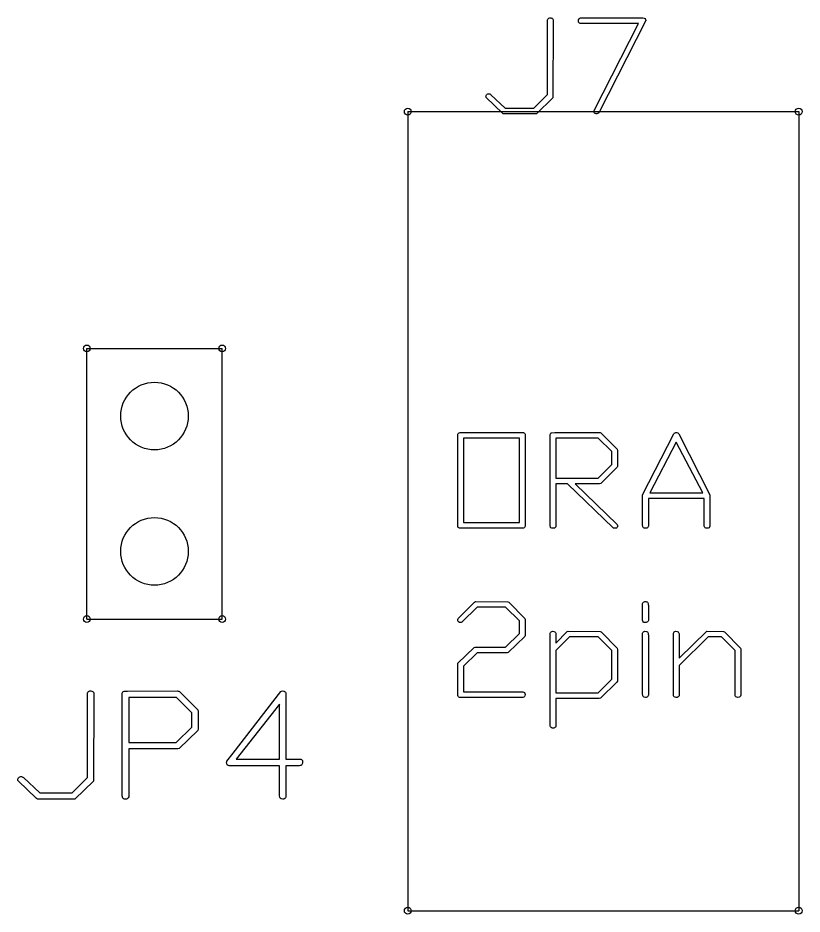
# Paper-space layout 'Sheet1' of a CAD drawing. Header units: millimetres. Extents: x 3 to 419, y -76 to 292.
# Drawn here: x 310.86 to 325.59, y 185.51 to 202.34 of the extents above; entities that cross this region are included whole.
import ezdxf

# ---------------------------------------------------------------- set-up
doc = ezdxf.new("R2010")
doc.units = ezdxf.units.MM

psp = doc.layouts.new('Sheet1')

# ---------------------------------------------------------------- linework, layer by layer
at = {"color": 7, "linetype": 'Continuous'}
for p, q in [((318.1840503, 200.576802), (318.1840503, 185.576802)), ((318.1840503, 200.576802), (325.5240503, 200.576802)), ((325.5240503, 200.576802), (325.5240503, 185.576802)), ((312.1590503, 196.131802), (314.6990503, 196.131802)), ((312.1590503, 191.051802), (312.1590503, 196.131802)), ((314.6990503, 191.051802), (314.6990503, 196.131802)), ((312.1590503, 191.051802), (314.6990503, 191.051802)), ((318.1840503, 185.576802), (325.5240503, 185.576802))]:
    psp.add_line(p, q, dxfattribs=at)
at = {"color": 7, "linetype": 'Continuous', "flags": 128}
for points in [[(320.9016714, 202.322542), (320.9084621, 202.3138366), (320.9134844, 202.3007786), (320.916163, 202.2837027), (320.9171674, 202.2626089), (320.9171674, 202.2626089), (320.9071228, 200.8366045), (320.9071228, 200.8366045), (320.5990871, 200.5382786), (320.5990871, 200.5382786), (320.5743103, 200.5359348), (320.5743103, 200.5359348), (319.9759844, 200.5359348), (319.9759844, 200.5359348), (319.9609174, 200.5456447), (319.9609174, 200.5456447), (319.6552255, 200.839283), (319.6552255, 200.839283), (319.6535514, 200.848658), (319.6528817, 200.8630554), (319.6528817, 200.8630554), (319.6535514, 200.8734348), (319.6552255, 200.8797964), (319.6552255, 200.8797964), (319.6629264, 200.8928545), (319.6736407, 200.9025643), (319.6866987, 200.9095955), (319.7027701, 200.9132786), (319.7027701, 200.9132786), (319.7148237, 200.9122741), (319.7258728, 200.9085911), (319.7362523, 200.9028991), (319.7452924, 200.8945286), (319.7452924, 200.8945286), (320.0151585, 200.6430777), (320.0151585, 200.6430777), (320.5525469, 200.6430777), (320.5525469, 200.6430777), (320.8100246, 200.8968723), (320.8100246, 200.8968723), (320.8100246, 202.301783), (320.8100246, 202.301783), (320.8153817, 202.3148411), (320.8240871, 202.3248857), (320.8358058, 202.331917), (320.8508728, 202.3359348), (320.8508728, 202.3359348), (320.8676139, 202.3352652), (320.8816764, 202.3325866), (320.8930603, 202.3285688), (320.9017657, 202.322542)], [(322.6528559, 202.2847072), (322.6528817, 202.2857116), (322.6522121, 202.2840375), (322.6515424, 202.27935), (322.650538, 202.2723188), (322.650538, 202.2723188), (321.7719665, 200.5530107), (321.7719665, 200.5530107), (321.7535514, 200.5402875), (321.7341317, 200.5359348), (321.7341317, 200.5359348), (321.720404, 200.5369393), (321.7086853, 200.5396179), (321.6989755, 200.5443054), (321.6916094, 200.5510018), (321.6916094, 200.5510018), (321.6822344, 200.5620509), (321.679221, 200.578792), (321.679221, 200.578792), (321.6798907, 200.5878322), (321.6815648, 200.5958679), (321.6815648, 200.5958679), (322.5142657, 202.228792), (322.5142657, 202.228792), (321.4237523, 202.228792), (321.4237523, 202.228792), (321.4103594, 202.2344839), (321.3999799, 202.2438589), (321.3926139, 202.2565822), (321.388596, 202.2733232), (321.388596, 202.2733232), (321.3912746, 202.2991045), (321.3996451, 202.3188589), (321.4066764, 202.326225), (321.4170558, 202.3315822), (321.4301139, 202.3349304), (321.4461853, 202.3359348), (321.4461853, 202.3359348), (321.4736407, 202.3359348), (321.4736407, 202.3359348), (322.5952924, 202.3359348), (322.5952924, 202.3359348), (322.620404, 202.3325866), (322.6384844, 202.3232116), (322.6491987, 202.3071402), (322.6528817, 202.2847072)], [(320.3543816, 194.5528511), (320.3658037, 194.549168), (320.3751787, 194.5431413), (320.3822099, 194.5344359), (320.3868974, 194.5233868), (320.3868974, 194.5233868), (320.3868974, 194.4818689), (320.3868974, 194.4818689), (320.3868974, 192.7943689), (320.3868974, 192.7943689), (320.3832144, 192.782985), (320.3775224, 192.7729404), (320.3694867, 192.7645698), (320.3594421, 192.7575386), (320.3594421, 192.7575386), (320.3416965, 192.7551948), (320.3416965, 192.7551948), (319.1550894, 192.7551948), (319.1550894, 192.7551948), (319.1437055, 192.7608868), (319.1343305, 192.767918), (319.1272992, 192.7766234), (319.1226117, 192.7870029), (319.1226117, 192.7870029), (319.1226117, 192.8358868), (319.1226117, 192.8358868), (319.1226117, 194.521043), (319.1226117, 194.521043), (319.1279689, 194.532427), (319.137009, 194.541802), (319.1493974, 194.5495029), (319.165134, 194.5551948), (319.165134, 194.5551948), (320.3544198, 194.5528511)], [(321.8144569, 194.5404627), (322.1175894, 194.2387886), (322.1175894, 194.2387886), (322.1226117, 194.2163555), (322.1226117, 194.2163555), (322.1226117, 193.91736), (322.1226117, 193.91736), (322.1175894, 193.8999493), (322.1175894, 193.8999493), (321.8065403, 193.5982752), (321.8065403, 193.5982752), (321.7837724, 193.5909091), (321.7837724, 193.5909091), (321.3297546, 193.5909091), (321.3297546, 193.5909091), (322.1152457, 192.8248377), (322.1152457, 192.8248377), (322.1209376, 192.8070922), (322.1226117, 192.798052), (322.1226117, 192.798052), (322.1226117, 192.7953734), (322.1226117, 192.7916904), (322.1226117, 192.7916904), (322.127634, 192.7880073), (322.1226117, 192.7853288), (322.1226117, 192.7853288), (322.1169198, 192.7746145), (322.1095537, 192.7659091), (322.1005135, 192.7595475), (322.090134, 192.7551948), (322.090134, 192.7551948), (322.0730582, 192.7555297), (322.0596653, 192.7572038), (322.0492858, 192.7592127), (322.0425894, 192.7625609), (322.0425894, 192.7625609), (321.180759, 193.5909091), (321.180759, 193.5909091), (320.9654689, 193.5909091), (320.9654689, 193.5909091), (320.9654689, 192.7936993), (320.9654689, 192.7936993), (320.9627903, 192.7843243), (320.9570983, 192.7756189), (320.9487278, 192.7675832), (320.9373439, 192.7598823), (320.9373439, 192.7598823), (320.9272992, 192.7565341), (320.9118974, 192.7551948), (320.9118974, 192.7551948), (320.8894644, 192.7578734), (320.8723885, 192.7662439), (320.8663617, 192.7729404), (320.862009, 192.7823154), (320.8593305, 192.7943689), (320.858326, 192.8087663), (320.858326, 192.8087663), (320.858326, 194.5186993), (320.858326, 194.5186993), (320.8630135, 194.5297484), (320.8700448, 194.5387886), (320.8794198, 194.545485), (320.8908037, 194.5501725), (320.8908037, 194.5501725), (320.9433707, 194.5528511), (320.9433707, 194.5528511), (321.7747323, 194.5551948), (321.7747323, 194.5551948), (321.7874555, 194.5541904), (321.7985046, 194.5515118), (321.8075448, 194.5468243), (321.814576, 194.5404627)], [(323.2713137, 194.5284091), (323.858326, 193.3803064), (323.858326, 193.3803064), (323.858326, 192.7943689), (323.858326, 192.7943689), (323.8519644, 192.777293), (323.8409153, 192.7649047), (323.824509, 192.7575386), (323.8034153, 192.7551948), (323.8034153, 192.7551948), (323.7823215, 192.7578734), (323.7655805, 192.7659091), (323.7592189, 192.7726055), (323.7548662, 192.7819805), (323.7521876, 192.7940341), (323.7511832, 192.8084314), (323.7511832, 192.8084314), (323.7511832, 193.3123377), (323.7511832, 193.3123377), (322.7011832, 193.3123377), (322.7011832, 193.3123377), (322.7011832, 192.7940341), (322.7011832, 192.7940341), (322.6975001, 192.7826502), (322.6918082, 192.7732752), (322.6834376, 192.7655743), (322.6730582, 192.7598823), (322.6730582, 192.7598823), (322.6630135, 192.7565341), (322.6476117, 192.7551948), (322.6476117, 192.7551948), (322.6251787, 192.7578734), (322.6081028, 192.7662439), (322.602076, 192.7729404), (322.5977233, 192.7823154), (322.5950448, 192.7943689), (322.5940403, 192.8087663), (322.5940403, 192.8087663), (322.5940403, 192.8358868), (322.5940403, 192.8358868), (322.5940403, 193.3853288), (322.5940403, 193.3853288), (323.1786385, 194.5307529), (323.1786385, 194.5307529), (323.1850001, 194.5377841), (323.1937055, 194.5441457), (323.2050894, 194.5501725), (323.2188171, 194.5551948), (323.2188171, 194.5551948), (323.2368974, 194.5535207), (323.2519644, 194.5484984), (323.2633483, 194.5401279), (323.271384, 194.5284091)], [(320.2796373, 192.8623377), (320.2797546, 194.448052), (320.2797546, 194.448052), (319.2297546, 194.448052), (319.2297546, 194.448052), (319.2297546, 192.8623377), (319.2297546, 192.8623377), (320.2797546, 192.8623377)], [(322.0154438, 194.194927), (321.7586608, 194.448052), (321.7586608, 194.448052), (320.9654689, 194.448052), (320.9654689, 194.448052), (320.9654689, 193.698052), (320.9654689, 193.698052), (321.7559823, 193.698052), (321.7559823, 193.698052), (322.0154689, 193.9538555), (322.0154689, 193.9538555), (322.0154689, 194.194927)], [(322.7318916, 193.4194805), (323.7220537, 193.4194805), (323.7220537, 193.4194805), (323.2258483, 194.3750609), (323.2258483, 194.3750609), (322.7319867, 193.4194805)], [(320.0787697, 191.3654627), (320.3818751, 191.0637886), (320.3818751, 191.0637886), (320.3868974, 191.0413555), (320.3868974, 191.0413555), (320.3868974, 190.74236), (320.3868974, 190.74236), (320.3818751, 190.7249493), (320.3818751, 190.7249493), (320.0711608, 190.4232752), (320.0711608, 190.4232752), (320.0487278, 190.4159091), (320.0487278, 190.4159091), (319.4902457, 190.4159091), (319.4902457, 190.4159091), (319.2297546, 190.1698154), (319.2297546, 190.1698154), (319.2297546, 189.6873377), (319.2297546, 189.6873377), (320.3467189, 189.6873377), (320.3467189, 189.6873377), (320.3644644, 189.6819805), (320.3768528, 189.6716011), (320.3845537, 189.6551948), (320.3868974, 189.6337663), (320.3868974, 189.6337663), (320.3845537, 189.6126725), (320.3768528, 189.5952618), (320.3701564, 189.5885654), (320.3604465, 189.5838779), (320.3477233, 189.5811993), (320.3316519, 189.5801948), (320.3316519, 189.5801948), (319.1554242, 189.5801948), (319.1554242, 189.5801948), (319.1440403, 189.5858868), (319.1346653, 189.592918), (319.127634, 189.6016234), (319.1226117, 189.611668), (319.1226117, 189.611668), (319.1226117, 189.6602172), (319.1226117, 189.6602172), (319.1226117, 190.2223823), (319.1226117, 190.2223823), (319.4339957, 190.5183645), (319.4339957, 190.5183645), (319.4490626, 190.523052), (319.4490626, 190.523052), (320.0185939, 190.523052), (320.0185939, 190.523052), (320.2797546, 190.7778511), (320.2797546, 190.7778511), (320.2797546, 191.0182529), (320.2797546, 191.0182529), (320.0222769, 191.273052), (320.0222769, 191.273052), (319.4848885, 191.273052), (319.4848885, 191.273052), (319.1999555, 190.9901279), (319.1999555, 190.9901279), (319.1865626, 190.9864448), (319.1751787, 190.9851055), (319.1751787, 190.9851055), (319.1547546, 190.9884538), (319.1376787, 190.9988332), (319.1309823, 191.0065341), (319.1262948, 191.0159091), (319.1236162, 191.027293), (319.1226117, 191.0400163), (319.1226117, 191.0400163), (319.127634, 191.0627841), (319.127634, 191.0627841), (319.4356698, 191.3701502), (319.4356698, 191.3701502), (319.4554242, 191.3801948), (319.4554242, 191.3801948), (320.061451, 191.3778511), (320.061451, 191.3778511), (320.0788617, 191.3654627)], [(322.6857576, 191.3661323), (322.6924778, 191.3570922), (322.6975001, 191.3440341), (322.7001787, 191.3266234), (322.7011832, 191.30486), (322.7011832, 191.30486), (322.7011832, 191.0252841), (322.7011832, 191.0252841), (322.6968305, 191.0139002), (322.6908037, 191.0045252), (322.6837724, 190.9974939), (322.6754019, 190.9924716), (322.6596653, 190.9871145), (322.6476117, 190.9851055), (322.6476117, 190.9851055), (322.6241742, 190.9877841), (322.6074332, 190.9958198), (322.5973885, 191.0092127), (322.5940403, 191.0279627), (322.5940403, 191.0279627), (322.5940403, 191.3450386), (322.5940403, 191.3450386), (322.6004019, 191.3584314), (322.6101117, 191.3688109), (322.6221653, 191.376177), (322.6375671, 191.3801948), (322.6375671, 191.3801948), (322.6529689, 191.3791904), (322.6663617, 191.3768466), (322.677076, 191.3721591), (322.6857814, 191.3661323)], [(321.8151722, 190.8106636), (322.1175894, 190.5032975), (322.1175894, 190.5032975), (322.1226117, 190.4808645), (322.1226117, 190.4808645), (322.1226117, 189.8885654), (322.1226117, 189.8885654), (322.1125671, 189.8684761), (322.1125671, 189.8684761), (321.805201, 189.5637886), (321.805201, 189.5637886), (321.7800894, 189.5587663), (321.7800894, 189.5587663), (320.9654689, 189.5587663), (320.9654689, 189.5587663), (320.9654689, 189.0401279), (320.9654689, 189.0401279), (320.9617858, 189.0300832), (320.9560939, 189.0213779), (320.9477233, 189.0143466), (320.9373439, 189.0089895), (320.9373439, 189.0089895), (320.9246207, 189.0036323), (320.9118974, 189.0016234), (320.9118974, 189.0016234), (320.8924778, 189.004302), (320.8747323, 189.0126725), (320.867701, 189.0197038), (320.8623439, 189.0297484), (320.8593305, 189.0428064), (320.858326, 189.058543), (320.858326, 189.058543), (320.858326, 190.7885654), (320.858326, 190.7885654), (320.864018, 190.8016234), (320.8737278, 190.8120029), (320.8871207, 190.8190341), (320.9041965, 190.823052), (320.9041965, 190.823052), (320.927634, 190.8197038), (320.9473885, 190.8096591), (320.9554242, 190.8006189), (320.9611162, 190.7868913), (320.9644644, 190.7681413), (320.9654689, 190.7450386), (320.9654689, 190.7450386), (320.9654689, 190.5970475), (320.9654689, 190.5970475), (321.1777457, 190.8176948), (321.1777457, 190.8176948), (321.1928126, 190.823052), (321.1928126, 190.823052), (321.7978349, 190.8207082), (321.7978349, 190.8207082), (321.8152457, 190.8106636)], [(322.6843271, 190.8093243), (322.6918082, 190.8006189), (322.6971653, 190.7875609), (322.7001787, 190.770485), (322.7011832, 190.7490564), (322.7011832, 190.7490564), (322.7011832, 189.6197038), (322.7011832, 189.6197038), (322.6985046, 189.6099939), (322.6928126, 189.6012886), (322.6844421, 189.592918), (322.6730582, 189.5852172), (322.6730582, 189.5852172), (322.6630135, 189.5815341), (322.6476117, 189.5801948), (322.6476117, 189.5801948), (322.6251787, 189.5828734), (322.6081028, 189.5912439), (322.602076, 189.5979404), (322.5977233, 189.6076502), (322.5950448, 189.6197038), (322.5940403, 189.6344359), (322.5940403, 189.6344359), (322.5940403, 190.7862216), (322.5940403, 190.7862216), (322.5997323, 190.79861), (322.6087724, 190.8089895), (322.6214957, 190.8170252), (322.6375671, 190.823052), (322.6375671, 190.823052), (322.6646876, 190.8197038), (322.6844421, 190.8093243)], [(324.1295013, 190.8106636), (324.4318751, 190.507985), (324.4318751, 190.507985), (324.4368974, 190.4858868), (324.4368974, 190.4858868), (324.4368974, 189.6197038), (324.4368974, 189.6197038), (324.4305358, 189.602293), (324.4198215, 189.5902395), (324.4037501, 189.5825386), (324.383326, 189.5801948), (324.383326, 189.5801948), (324.3622323, 189.5832082), (324.3448215, 189.5922484), (324.3381251, 189.5996145), (324.3334376, 189.6089895), (324.330759, 189.6203734), (324.3297546, 189.6341011), (324.3297546, 189.6341011), (324.3297546, 190.4607752), (324.3297546, 190.4607752), (324.0729465, 190.7159091), (324.0729465, 190.7159091), (323.8258483, 190.7159091), (323.8258483, 190.7159091), (323.2797546, 190.1788555), (323.2797546, 190.1788555), (323.2797546, 189.6193689), (323.2797546, 189.6193689), (323.277076, 189.6099939), (323.271384, 189.6012886), (323.2630135, 189.592918), (323.2516296, 189.5852172), (323.2516296, 189.5852172), (323.2415849, 189.5815341), (323.2261832, 189.5801948), (323.2261832, 189.5801948), (323.2037501, 189.5828734), (323.1866742, 189.5912439), (323.1806474, 189.5979404), (323.1762948, 189.6076502), (323.1736162, 189.6197038), (323.1726117, 189.6344359), (323.1726117, 189.6344359), (323.1726117, 190.7885654), (323.1726117, 190.7885654), (323.1783037, 190.8016234), (323.1880135, 190.8120029), (323.2014064, 190.8190341), (323.2184823, 190.823052), (323.2184823, 190.823052), (323.2419198, 190.8200386), (323.2616742, 190.8103288), (323.2697099, 190.8016234), (323.2754019, 190.7889002), (323.2787501, 190.7711547), (323.2797546, 190.7493913), (323.2797546, 190.7493913), (323.2797546, 190.3164672), (323.2797546, 190.3164672), (323.7970537, 190.823052), (323.7970537, 190.823052), (324.1121207, 190.8207082), (324.1121207, 190.8207082), (324.1295314, 190.8106636)], [(322.0154438, 190.4584314), (321.7586608, 190.7159091), (321.7586608, 190.7159091), (321.2222769, 190.7159091), (321.2222769, 190.7159091), (320.9654689, 190.4607752), (320.9654689, 190.4607752), (320.9654689, 189.6659091), (320.9654689, 189.6659091), (321.7586608, 189.6659091), (321.7586608, 189.6659091), (322.0154689, 189.9260654), (322.0154689, 189.9260654), (322.0154689, 190.4584314)], [(312.2746143, 189.686552), (312.2822605, 189.6767246), (312.2879302, 189.6619835), (312.290954, 189.6427067), (312.2920879, 189.6188942), (312.2920879, 189.6188942), (312.2807486, 188.0090936), (312.2807486, 188.0090936), (311.9330105, 187.6723169), (311.9330105, 187.6723169), (311.9050403, 187.669671), (311.9050403, 187.669671), (311.2295968, 187.669671), (311.2295968, 187.669671), (311.2125879, 187.6806323), (311.2125879, 187.6806323), (310.8674957, 188.0121175), (310.8674957, 188.0121175), (310.8656058, 188.0227008), (310.8648498, 188.0389538), (310.8648498, 188.0389538), (310.8656058, 188.050671), (310.8674957, 188.0578526), (310.8674957, 188.0578526), (310.8761891, 188.0725936), (310.8882843, 188.083555), (310.9030254, 188.0914925), (310.9211683, 188.0956502), (310.9211683, 188.0956502), (310.9347754, 188.0945163), (310.9472486, 188.0903585), (310.9589659, 188.0839329), (310.9691712, 188.0744835), (310.9691712, 188.0744835), (311.2738201, 187.7906234), (311.2738201, 187.7906234), (311.8804718, 187.7906234), (311.8804718, 187.7906234), (312.1711355, 188.0771294), (312.1711355, 188.0771294), (312.1711355, 189.6631175), (312.1711355, 189.6631175), (312.1771832, 189.6778585), (312.1870105, 189.6891978), (312.2002397, 189.6971353), (312.2172486, 189.701671), (312.2172486, 189.701671), (312.2361474, 189.7009151), (312.2520224, 189.6978913), (312.2648736, 189.6933555), (312.274701, 189.686552)], [(313.9037285, 189.6850401), (314.2458468, 189.3444835), (314.2458468, 189.3444835), (314.2515165, 189.3191591), (314.2515165, 189.3191591), (314.2515165, 188.9816264), (314.2515165, 188.9816264), (314.2458468, 188.9619716), (314.2458468, 188.9619716), (313.8950849, 188.6214151), (313.8950849, 188.6214151), (313.8697605, 188.6130996), (313.8697605, 188.6130996), (312.9452308, 188.6130996), (312.9452308, 188.6130996), (312.9452308, 187.7157841), (312.9452308, 187.7157841), (312.9346474, 187.6934835), (312.9134808, 187.6749627), (312.9134808, 187.6749627), (312.9021415, 187.6711829), (312.8847546, 187.669671), (312.8847546, 187.669671), (312.8594302, 187.6726948), (312.8401534, 187.6821442), (312.8333498, 187.6897038), (312.8284361, 187.7002871), (312.8254123, 187.7138942), (312.8242784, 187.7301472), (312.8242784, 187.7301472), (312.8242784, 189.6604716), (312.8242784, 189.6604716), (312.8295701, 189.6729448), (312.8375076, 189.6831502), (312.8480909, 189.6907097), (312.8609421, 189.6960014), (312.8609421, 189.6960014), (312.9202843, 189.6990252), (312.9202843, 189.6990252), (313.8587992, 189.701671), (313.8587992, 189.701671), (313.8731623, 189.7005371), (313.8856355, 189.6975133), (313.8958409, 189.6922216), (313.9037784, 189.6850401)], [(315.8805761, 189.686174), (315.8873974, 189.6771026), (315.8926891, 189.6646294), (315.8953349, 189.6487544), (315.8964689, 189.6298555), (315.8964689, 189.6298555), (315.8964689, 188.4195758), (315.8964689, 188.4195758), (316.1773052, 188.4195758), (316.1773052, 188.4195758), (316.1886445, 188.4150401), (316.1977159, 188.4078585), (316.2048974, 188.3972752), (316.2101891, 188.384046), (316.2101891, 188.384046), (316.2094332, 188.3632573), (316.2071653, 188.3458704), (316.2030076, 188.3307514), (316.1977159, 188.3190341), (316.1897784, 188.3099627), (316.1784391, 188.3039151), (316.1633201, 188.2997573), (316.1447992, 188.2986234), (316.1447992, 188.2986234), (315.8964689, 188.2986234), (315.8964689, 188.2986234), (315.8964689, 187.7104925), (315.8964689, 187.7104925), (315.8873974, 187.6927276), (315.8741683, 187.6798764), (315.8571593, 187.6723169), (315.8359927, 187.669671), (315.8359927, 187.669671), (315.8095343, 187.6738288), (315.7906355, 187.686302), (315.7792962, 187.7067127), (315.7755165, 187.7354389), (315.7755165, 187.7354389), (315.7755165, 188.2986234), (315.7755165, 188.2986234), (314.8324659, 188.2986234), (314.8324659, 188.2986234), (314.8112992, 188.304293), (314.7958022, 188.3160103), (314.7867308, 188.3333972), (314.783707, 188.3568317), (314.783707, 188.3568317), (314.7844629, 188.3715728), (314.7867308, 188.3821561), (314.7867308, 188.3821561), (314.9039034, 188.5318347), (314.9039034, 188.5318347), (315.799329, 189.6907097), (315.799329, 189.6907097), (315.8159599, 189.6990252), (315.8363707, 189.701671), (315.8363707, 189.701671), (315.8616951, 189.6978913), (315.8805939, 189.686174)], [(314.1304646, 189.2938347), (313.8406564, 189.5807186), (313.8406564, 189.5807186), (312.9452308, 189.5807186), (312.9452308, 189.5807186), (312.9452308, 188.734052), (312.9452308, 188.734052), (313.8376326, 188.734052), (313.8376326, 188.734052), (314.1305641, 189.0209359), (314.1305641, 189.0209359), (314.1305641, 189.2938347)], [(314.9620686, 188.4195758), (315.7755165, 188.4195758), (315.7755165, 188.4195758), (315.7755165, 189.4540966), (315.7755165, 189.4540966), (314.9621117, 188.4195758)]]:
    psp.add_lwpolyline(points, dxfattribs=at)
at = {"color": 7, "linetype": 'Continuous'}
for centre, radius in [((318.1840503, 200.576802), 0.0635), ((318.1840503, 200.576802), 0.0635), ((325.5240503, 200.576802), 0.0635), ((325.5240503, 200.576802), 0.0635), ((312.1590503, 196.131802), 0.0635), ((312.1590503, 196.131802), 0.0635), ((314.6990503, 196.131802), 0.0635), ((314.6990503, 196.131802), 0.0635), ((313.4290503, 194.861802), 0.635), ((313.4290503, 192.321802), 0.635), ((312.1590503, 191.051802), 0.0635), ((312.1590503, 191.051802), 0.0635), ((314.6990503, 191.051802), 0.0635), ((314.6990503, 191.051802), 0.0635), ((318.1840503, 185.576802), 0.0635), ((318.1840503, 185.576802), 0.0635), ((325.5240503, 185.576802), 0.0635), ((325.5240503, 185.576802), 0.0635)]:
    psp.add_circle(centre, radius, dxfattribs=at)

doc.saveas('drawing.dxf')
